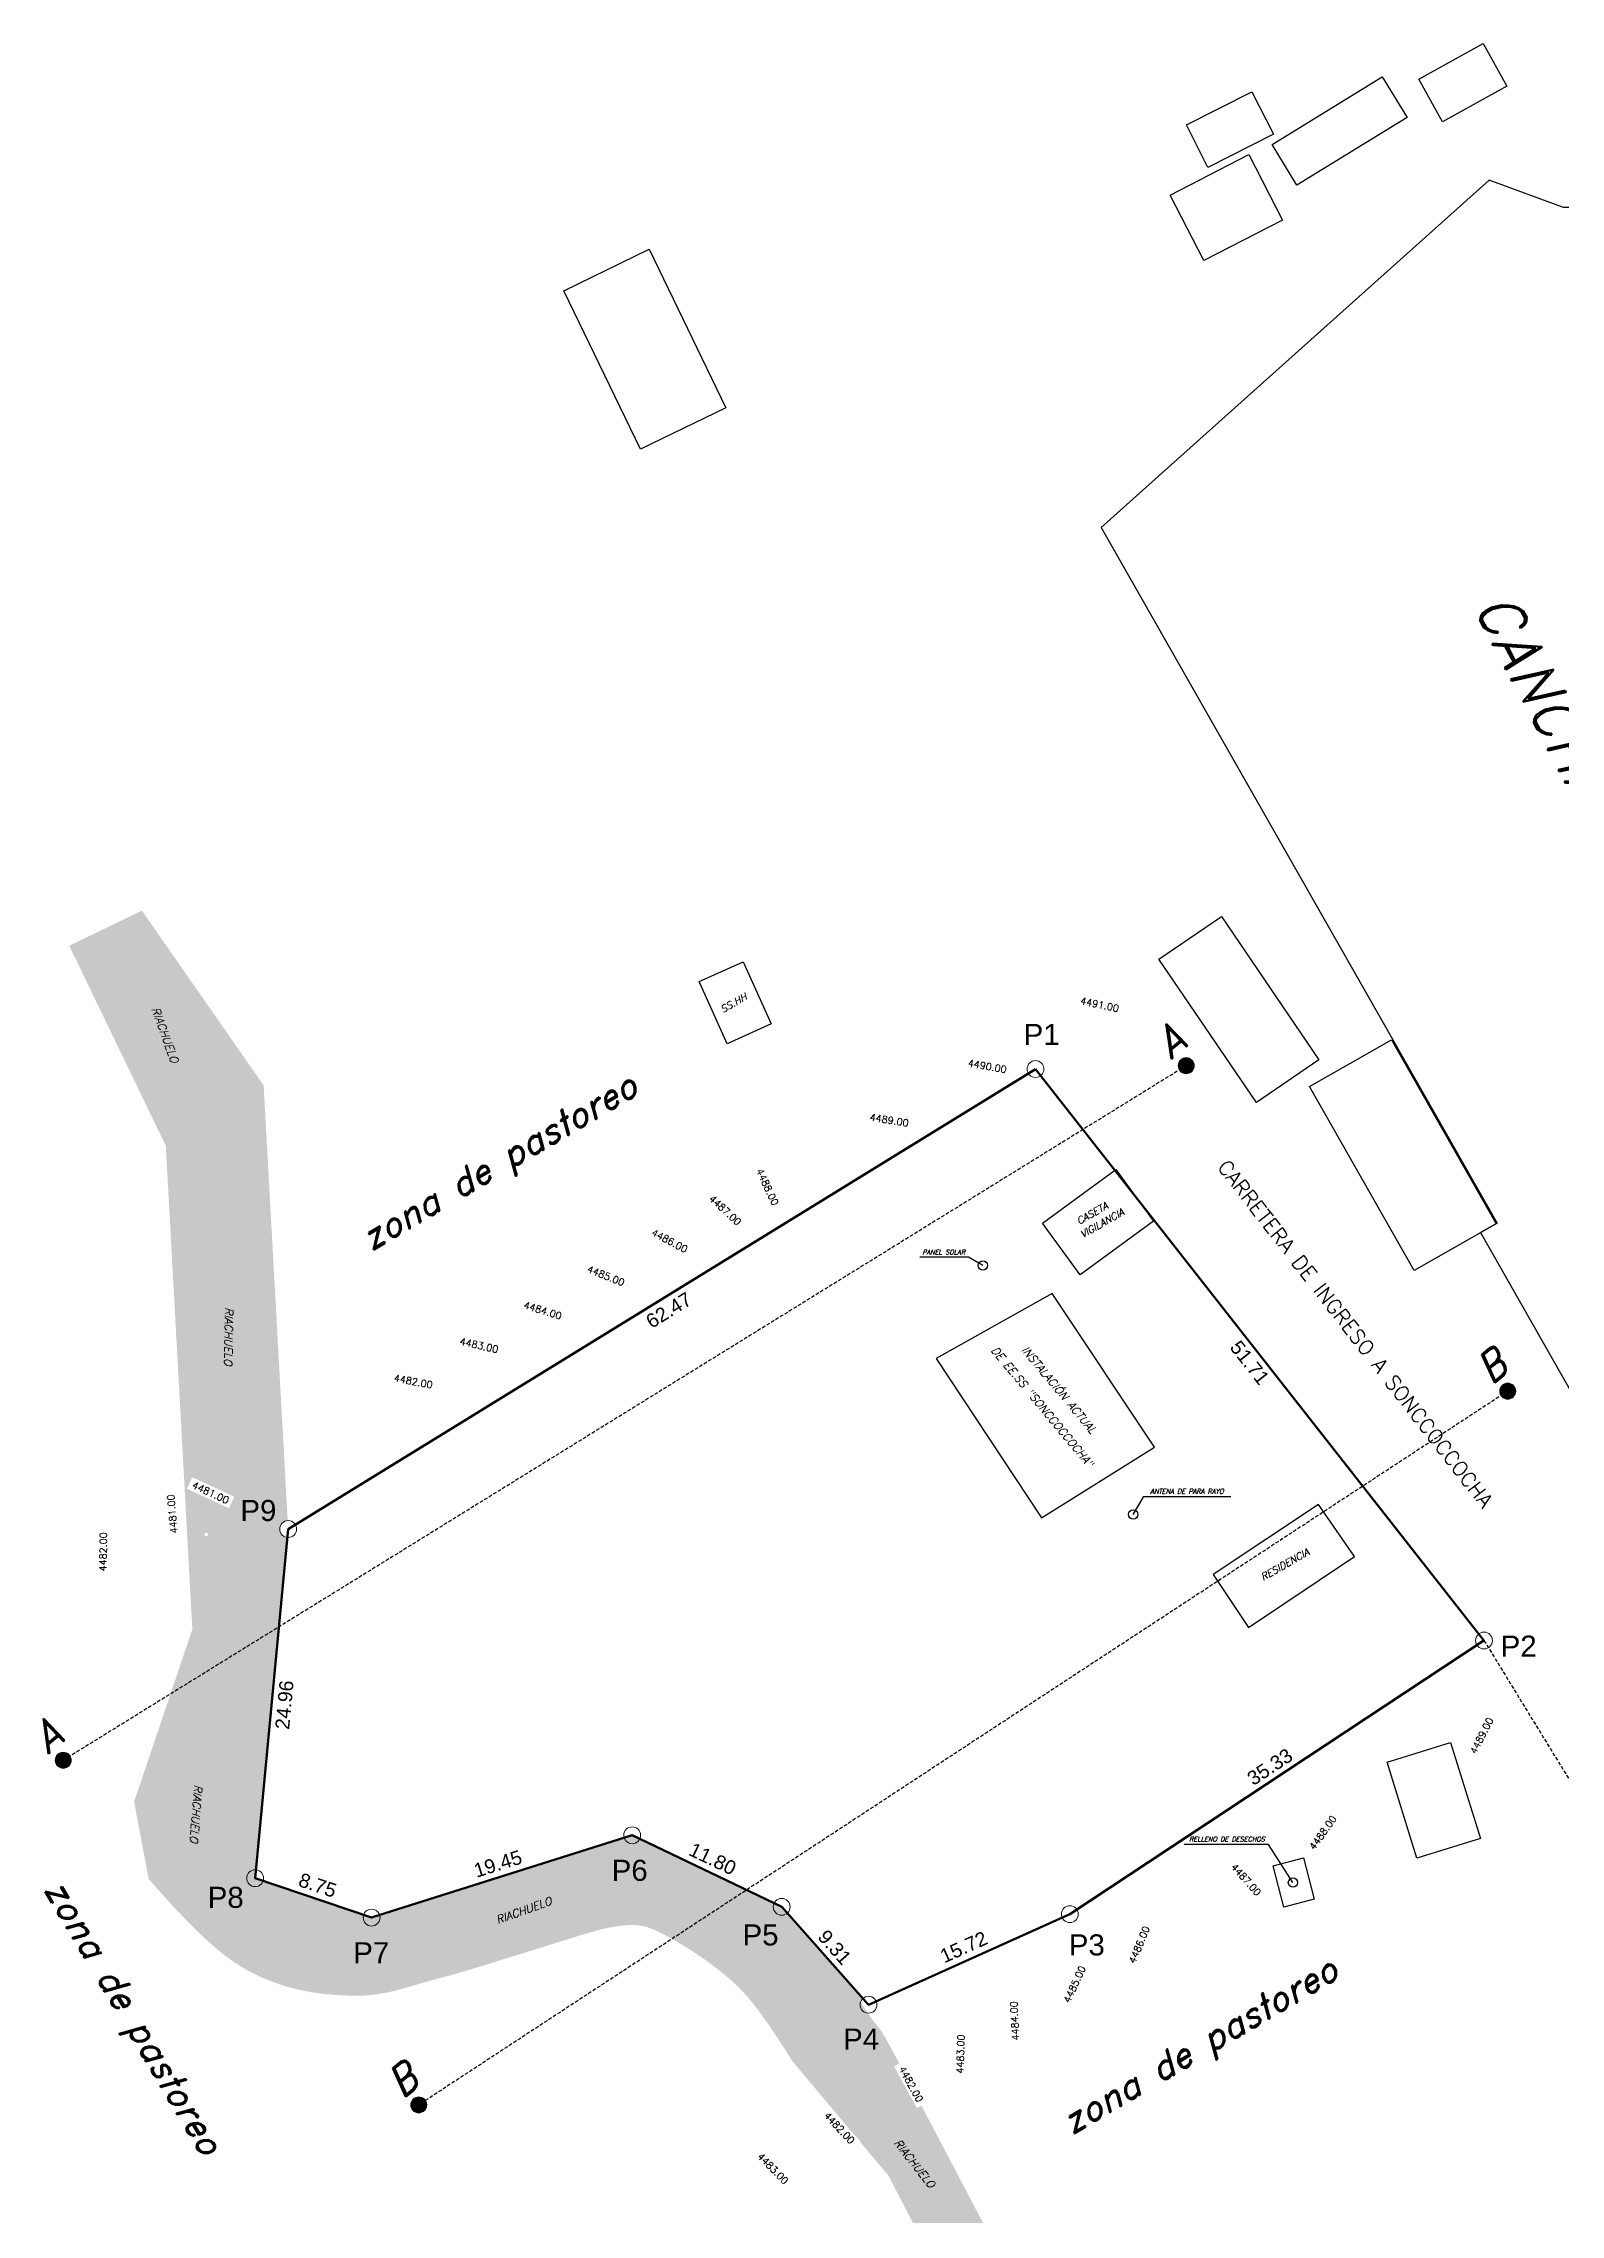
# Model space of a CAD drawing. Header units: metres. Extents: x 766930 to 767300, y 8405668 to 8406156.
# Drawn here: x 766929.9 to 767037.9, y 8405967.1 to 8406121.7 of the extents above; entities that cross this region are included whole.
import ezdxf
from ezdxf.enums import TextEntityAlignment as Align

# ---------------------------------------------------------------- set-up
doc = ezdxf.new("R2010")
doc.units = ezdxf.units.M
doc.linetypes.add('HIDDEN', pattern=[0.375, 0.25, -0.125])
for name, color, linetype, lineweight in [('08', 8, 'Continuous', 20), ('COTAS', 40, 'Continuous', 5), ('CUADROS', 9, 'Continuous', 20), ('PERFIL', 150, 'Continuous', 9), ('Texto calles', 7, 'Continuous', 18)]:
    doc.layers.add(name, color=color, linetype=linetype, lineweight=lineweight)
for name, color, linetype in [('C-TOPO-MAJR', 9, 'Continuous'), ('C-TOPO-MINR', 8, 'Continuous'), ('C-TOPO-TEXT', 7, 'Continuous'), ('Capa1', 7, 'HIDDEN'), ('NOMBRE', 40, 'Continuous')]:
    doc.layers.add(name, color=color, linetype=linetype)
doc.layers.add('PERIMETRO', color=7, linetype='Continuous', lineweight=50, true_color=0xf7788b)
doc.styles.add('ambiente', font='romand.shx', dxfattribs={"oblique": 15})
doc.styles.add('COTAS', font='arial.ttf')
doc.styles.add('CUADROS', font='arial.ttf')
doc.styles.get("Standard").update_dxf_attribs({"font": 'simplex.shx'})
doc.dimstyles.new('GenDist', dxfattribs={"dimtxt": 1, "dimasz": 0.5, "dimexe": 0.18, "dimexo": 0.0625, "dimgap": 0.25, "dimtad": 2, "dimzin": 1, "dimdsep": 46, "dimtxsty": 'COTAS', "dimcen": 0.09, "dimse1": 1, "dimse2": 1, "dimsd1": 1, "dimsd2": 1, "dimadec": 0, "dimazin": 0, "dimtfac": 1, "dimtdec": 4, "dimtofl": 0, "dimtmove": 0, "dimatfit": 3, "dimfxl": 1, "dimtolj": 1, "dimtzin": 0, "dimarcsym": 0})

# ---------------------------------------------------------------- blocks, each defined once
blk = doc.blocks.new('*D57')
at = {"layer": 'Defpoints', "color": 0, "transparency": 16777216}
for p in [(767000.54, 8406048.67), (767032.35, 8406007.9), (767032.47, 8406007.99)]:
    blk.add_point(p, dxfattribs=at)
at = {"layer": 'COTAS', "color": 0, "transparency": 16777216, "insert": (767015.79, 8406027.77), "char_height": 1, "attachment_point": 5, "rotation": 308.1323, "style": 'COTAS'}
blk.add_mtext('\\A1;51.71', dxfattribs=at)
blk = doc.blocks.new('*D58')
at = {"layer": 'Defpoints', "color": 0, "transparency": 16777216}
for p in [(767032.47, 8406007.99), (767002.91, 8405988.63), (767002.99, 8405988.52)]:
    blk.add_point(p, dxfattribs=at)
at = {"layer": 'COTAS', "color": 0, "transparency": 16777216, "insert": (767017.23, 8405999), "char_height": 1, "attachment_point": 5, "rotation": 33.4494, "style": 'COTAS'}
blk.add_mtext('\\A1;35.33', dxfattribs=at)
blk = doc.blocks.new('*D59')
at = {"layer": 'Defpoints', "color": 0, "transparency": 16777216}
for p in [(767002.99, 8405988.52), (766988.57, 8405982.25), (766988.65, 8405982.07)]:
    blk.add_point(p, dxfattribs=at)
at = {"layer": 'COTAS', "color": 0, "transparency": 16777216, "insert": (766995.43, 8405986.17), "char_height": 1, "attachment_point": 5, "rotation": 24.2146, "style": 'COTAS'}
blk.add_mtext('\\A1;15.72', dxfattribs=at)
blk = doc.blocks.new('*D60')
at = {"layer": 'Defpoints', "color": 0, "transparency": 16777216}
for p in [(766982.47, 8405989.03), (766982.59, 8405989.14), (766988.65, 8405982.07)]:
    blk.add_point(p, dxfattribs=at)
at = {"layer": 'COTAS', "color": 0, "transparency": 16777216, "insert": (766986.25, 8405986.16), "char_height": 1, "attachment_point": 5, "rotation": 311.5753, "style": 'COTAS'}
blk.add_mtext('\\A1;9.31', dxfattribs=at)
blk = doc.blocks.new('*D61')
at = {"layer": 'Defpoints', "color": 0, "transparency": 16777216}
for p in [(766971.83, 8405994.13), (766971.91, 8405994.31), (766982.47, 8405989.03)]:
    blk.add_point(p, dxfattribs=at)
at = {"layer": 'COTAS', "color": 0, "transparency": 16777216, "insert": (766977.56, 8405992.45), "char_height": 1, "attachment_point": 5, "rotation": 334.4132, "style": 'COTAS'}
blk.add_mtext('\\A1;11.80', dxfattribs=at)
blk = doc.blocks.new('*D62')
at = {"layer": 'Defpoints', "color": 0, "transparency": 16777216}
for p in [(766971.83, 8405994.13), (766953.22, 8405988.45), (766953.28, 8405988.27)]:
    blk.add_point(p, dxfattribs=at)
at = {"layer": 'COTAS', "color": 0, "transparency": 16777216, "insert": (766962.27, 8405992.1), "char_height": 1, "attachment_point": 5, "rotation": 17.5373, "style": 'COTAS'}
blk.add_mtext('\\A1;19.45', dxfattribs=at)
blk = doc.blocks.new('*D63')
at = {"layer": 'Defpoints', "color": 0, "transparency": 16777216}
for p in [(766944.99, 8405991.07), (766945.06, 8405991.25), (766953.28, 8405988.27)]:
    blk.add_point(p, dxfattribs=at)
at = {"layer": 'COTAS', "color": 0, "transparency": 16777216, "insert": (766949.44, 8405990.57), "char_height": 1, "attachment_point": 5, "rotation": 341.3085, "style": 'COTAS'}
blk.add_mtext('\\A1;8.75', dxfattribs=at)
blk = doc.blocks.new('*D64')
at = {"layer": 'Defpoints', "color": 0, "transparency": 16777216}
for p in [(766947.34, 8406015.92), (766947.5, 8406015.91), (766944.99, 8405991.07)]:
    blk.add_point(p, dxfattribs=at)
at = {"layer": 'COTAS', "color": 0, "transparency": 16777216, "insert": (766947.08, 8406003.41), "char_height": 1, "attachment_point": 5, "rotation": 84.599, "style": 'COTAS'}
blk.add_mtext('\\A1;24.96', dxfattribs=at)
blk = doc.blocks.new('*D65')
at = {"layer": 'Defpoints', "color": 0, "transparency": 16777216}
for p in [(767000.54, 8406048.67), (767000.64, 8406048.51), (766947.34, 8406015.92)]:
    blk.add_point(p, dxfattribs=at)
at = {"layer": 'COTAS', "color": 0, "transparency": 16777216, "insert": (766974.44, 8406031.5), "char_height": 1, "attachment_point": 5, "rotation": 31.6119, "style": 'COTAS'}
blk.add_mtext('\\A1;62.47', dxfattribs=at)
blk = doc.blocks.new('*U71')
at = {"layer": 'C-TOPO-MAJR', "color": 254, "linetype": 'Continuous', "lineweight": -3, "char_height": 0.5, "width": 2.9819, "attachment_point": 5, "bg_fill": 3, "box_fill_scale": 1.4, "bg_fill_color": 256, "bg_fill_true_color": 13158600, "bg_fill_transparency": 0}
for s, insert, rotation in [('4490.00', (766997.11, 8406048.86, 4490), 349.9791), ('4485.00', (766969.96, 8406033.95, 4485), 338.3112)]:
    blk.add_mtext(s, dxfattribs=dict(at, insert=insert, rotation=rotation))
at = {"layer": 'C-TOPO-MINR', "color": 9, "linetype": 'Continuous', "lineweight": -3, "char_height": 0.5, "attachment_point": 5, "bg_fill": 3, "box_fill_scale": 1.4, "bg_fill_color": 256, "bg_fill_true_color": 13158600, "bg_fill_transparency": 0}
for s, insert, width, rotation in [('4491.00', (767005.11, 8406053.25, 4491), 2.8857, 348.0714), ('4489.00', (766990.13, 8406045.03, 4489), 2.9819, 350.922), ('4486.00', (766974.49, 8406036.44, 4486), 2.9819, 331.9793), ('4484.00', (766965.46, 8406031.48, 4484), 2.9819, 342.8229), ('4483.00', (766960.93, 8406029, 4483), 2.9819, 347.3091), ('4482.00', (766956.25, 8406026.43, 4482), 2.9819, 349.1079), ('4481.00', (766941.82, 8406018.51, 4481), 2.8857, 335.2011), ('4482.00', (766934.17, 8406014.3, 4482), 2.9819, 88.9863)]:
    blk.add_mtext(s, dxfattribs=dict(at, insert=insert, width=width, rotation=rotation))
for s, insert, width, rotation in [('4487.00', (766978.45, 8406038.62, 4487), 2.9819, 317.3897), ('4481.00', (766939.09, 8406017, 4481), 2.8857, 95.0302)]:
    blk.add_mtext(s, dxfattribs=dict(at, insert=insert, width=width, rotation=rotation))
at = {"layer": 'C-TOPO-MINR', "color": 9, "linetype": 'Continuous', "lineweight": -3, "insert": (766981.46, 8406040.27, 4488), "char_height": 0.5, "width": 2.9819, "attachment_point": 5, "rotation": 294.9439, "bg_fill": 3, "box_fill_scale": 1.4, "bg_fill_color": 256, "bg_fill_true_color": 13158600, "bg_fill_transparency": 0}
blk.add_mtext('4488.00', dxfattribs=at)
blk = doc.blocks.new('*U72')
at = {"layer": 'C-TOPO-MAJR', "color": 254, "linetype": 'Continuous', "lineweight": -3, "insert": (767003.33, 8405983.53, 4485), "char_height": 0.5, "width": 2.9819, "attachment_point": 5, "rotation": 65.4861, "bg_fill": 3, "box_fill_scale": 1.4, "bg_fill_color": 256, "bg_fill_true_color": 13158600, "bg_fill_transparency": 0}
blk.add_mtext('4485.00', dxfattribs=at)
at = {"layer": 'C-TOPO-MINR', "color": 9, "linetype": 'Continuous', "lineweight": -3, "char_height": 0.5, "width": 2.9819, "attachment_point": 5, "bg_fill": 3, "box_fill_scale": 1.4, "bg_fill_color": 256, "bg_fill_true_color": 13158600, "bg_fill_transparency": 0}
for s, insert, rotation in [('4489.00', (767032.3, 8406001.22, 4489), 63.12), ('4488.00', (767021, 8405994.32, 4488), 54.4659), ('4487.00', (767015.53, 8405990.98, 4487), 311.6106), ('4486.00', (767007.93, 8405986.34, 4486), 67.6833), ('4484.00', (766999.06, 8405980.92, 4484), 92.8555), ('4483.00', (766995.2, 8405978.56, 4483), 88.4105), ('4482.00', (766991.68, 8405976.42, 4482), 298.7429), ('4482.00', (766986.58, 8405973.3, 4482), 313.2599), ('4483.00', (766981.85, 8405970.41, 4483), 314.3062)]:
    blk.add_mtext(s, dxfattribs=dict(at, insert=insert, rotation=rotation))

msp = doc.modelspace()

# ---------------------------------------------------------------- hatches: boundary and pattern name
h = msp.add_hatch()
h.set_pattern_fill('AR-CONC', color=94, scale=0.025)
h.paths.add_polyline_path([(766936.93, 8406059.941), (766931.755, 8406057.442), (766938.629, 8406043.209), (766939.953, 8406019.119), (766940.506, 8406019.012), (766941.321, 8406018.737), (766942.215, 8406018.324), (766943.119, 8406017.796), (766943.962, 8406017.177), (766944.546, 8406016.633), (766944.907, 8406016.204), (766945.103, 8406015.91), (766945.186, 8406015.762), (766945.251, 8406015.628), (766945.357, 8406015.35), (766945.463, 8406014.909), (766945.515, 8406014.278), (766945.465, 8406013.424), (766945.318, 8406012.507), (766945.11, 8406011.532), (766944.877, 8406010.508), (766944.654, 8406009.441), (766944.477, 8406008.339), (766944.381, 8406007.209), (766944.388, 8406006.179), (766944.462, 8406004.849), (766944.583, 8406003.292), (766944.733, 8406001.579), (766944.892, 8405999.78), (766945.041, 8405997.97), (766945.162, 8405996.217), (766945.236, 8405994.595), (766945.24, 8405993.671), (766947.286, 8406015.328, -0.3861083), (766946.744, 8406015.925, -0.3972344), (766947.309, 8406016.524), (766945.593, 8406047.504)])
h.paths.add_polyline_path([(766944.892, 8405999.78), (766944.733, 8406001.579), (766944.583, 8406003.292), (766944.462, 8406004.849), (766944.388, 8406006.179), (766944.381, 8406007.209), (766944.477, 8406008.339), (766944.654, 8406009.441), (766944.877, 8406010.508), (766945.11, 8406011.532), (766945.318, 8406012.507), (766945.465, 8406013.424), (766945.515, 8406014.278), (766945.463, 8406014.909), (766945.357, 8406015.35), (766945.251, 8406015.628), (766945.186, 8406015.762), (766945.103, 8406015.91), (766944.907, 8406016.204), (766944.546, 8406016.633), (766943.962, 8406017.177), (766943.119, 8406017.796), (766942.215, 8406018.324), (766941.321, 8406018.737), (766940.506, 8406019.012), (766939.958, 8406019.117), (766939.953, 8406019.118), (766940.52, 8406008.801), (766936.981, 8405998.309), (766937.507, 8405997.327), (766938.335, 8405996.09), (766939.294, 8405994.867), (766940.328, 8405993.712), (766941.382, 8405992.678), (766942.4, 8405991.82), (766943.325, 8405991.192), (766943.96, 8405990.891), (766944.357, 8405990.802), (766944.577, 8405990.814), (766944.672, 8405990.843), (766944.745, 8405990.883), (766944.873, 8405991.02), (766945.02, 8405991.345), (766945.24, 8405993.671), (766945.236, 8405994.595), (766945.162, 8405996.217), (766945.041, 8405997.97)])
h.paths.add_polyline_path([(766941.404, 8406015.442), (766941.404, 8406015.642), (766941.604, 8406015.642), (766941.604, 8406015.442)], flags=16)
h.paths.add_polyline_path([(766942.4, 8405991.82), (766941.382, 8405992.678), (766940.328, 8405993.712), (766939.294, 8405994.867), (766938.335, 8405996.09), (766937.507, 8405997.327), (766936.981, 8405998.309), (766936.373, 8405996.508), (766937.411, 8405991.016), (766937.86, 8405990.511), (766938.512, 8405989.78), (766939.24, 8405988.981), (766940.029, 8405988.145), (766940.866, 8405987.305), (766941.736, 8405986.491), (766942.626, 8405985.737), (766943.521, 8405985.072), (766944.406, 8405984.529), (766945.382, 8405984.047), (766946.339, 8405983.656), (766947.281, 8405983.346), (766948.213, 8405983.109), (766949.139, 8405982.936), (766950.061, 8405982.818), (766950.984, 8405982.747), (766951.911, 8405982.712), (766952.791, 8405982.727), (766953.587, 8405982.801), (766954.327, 8405982.925), (766955.038, 8405983.089), (766955.749, 8405983.285), (766956.486, 8405983.502), (766957.278, 8405983.732), (766958.152, 8405983.964), (766959.055, 8405984.209), (766960.233, 8405984.555), (766961.606, 8405984.975), (766963.096, 8405985.438), (766964.624, 8405985.917), (766966.111, 8405986.382), (766967.478, 8405986.806), (766968.647, 8405987.159), (766969.538, 8405987.412), (766970.073, 8405987.538), (766970.689, 8405987.639), (766971.241, 8405987.719), (766971.766, 8405987.755), (766972.302, 8405987.722), (766972.885, 8405987.598), (766973.309, 8405987.442), (766973.875, 8405987.181), (766974.554, 8405986.825), (766975.319, 8405986.384), (766976.142, 8405985.869), (766976.993, 8405985.291), (766977.846, 8405984.66), (766978.672, 8405983.986), (766979.444, 8405983.281), (766980.123, 8405982.544), (766980.828, 8405981.653), (766981.544, 8405980.655), (766982.256, 8405979.594), (766982.948, 8405978.515), (766983.238, 8405978.05), (766990.071, 8405969.905), (766995.267, 8405959.935), (766998.82, 8405962.712), (766990.42, 8405978.702), (766990.217, 8405979.069), (766989.861, 8405979.698), (766989.648, 8405980.058), (766989.395, 8405980.421), (766989.149, 8405980.736), (766988.918, 8405981.027), (766988.704, 8405981.32), (766988.493, 8405981.635), (766988.292, 8405981.944), (766988.141, 8405982.202), (766988.08, 8405982.364), (766988.166, 8405982.529), (766988.196, 8405982.583), (766982.473, 8405989.034), (766981.07, 8405989.706), (766980.746, 8405989.683), (766979.354, 8405989.593), (766978.009, 8405989.519), (766976.83, 8405989.476), (766975.934, 8405989.479), (766975.44, 8405989.542), (766975.012, 8405989.746), (766974.639, 8405990.005), (766974.323, 8405990.319), (766974.063, 8405990.688), (766973.86, 8405991.115), (766973.806, 8405991.584), (766973.84, 8405992.35), (766973.916, 8405993.132), (766971.829, 8405994.131), (766953.281, 8405988.27), (766944.995, 8405991.073), (766945.02, 8405991.345), (766944.873, 8405991.02), (766944.745, 8405990.883), (766944.672, 8405990.843), (766944.577, 8405990.814), (766944.357, 8405990.802), (766943.96, 8405990.891), (766943.325, 8405991.192)])
h.paths.add_polyline_path([(766973.916, 8405993.132), (766973.84, 8405992.35), (766973.806, 8405991.584), (766973.86, 8405991.115), (766974.063, 8405990.688), (766974.323, 8405990.319), (766974.639, 8405990.005), (766975.012, 8405989.746), (766975.44, 8405989.542), (766975.934, 8405989.479), (766976.83, 8405989.476), (766978.009, 8405989.519), (766979.354, 8405989.593), (766980.746, 8405989.683), (766981.07, 8405989.706)], flags=17)
h.paths.add_polyline_path([(766943.557, 8406016.087), (766946.886, 8406016.087), (766946.886, 8406018.385), (766943.557, 8406018.385)], flags=24)
h.paths.add_polyline_path([(766941.233, 8405988.555), (766944.562, 8405988.555), (766944.562, 8405990.852), (766941.233, 8405990.852)], flags=24)
h.paths.add_polyline_path([(766951.599, 8405984.645), (766954.912, 8405984.645), (766954.912, 8405986.895), (766951.599, 8405986.895)], flags=24)
h.paths.add_polyline_path([(766969.989, 8405990.479), (766973.318, 8405990.479), (766973.318, 8405992.776), (766969.989, 8405992.776)], flags=24)
h.paths.add_polyline_path([(766979.306, 8405985.881), (766982.632, 8405985.881), (766982.632, 8405988.169), (766979.306, 8405988.169)], flags=24)
h.paths.add_polyline_path([(766986.47, 8405978.501), (766989.783, 8405978.501), (766989.783, 8405980.751), (766986.47, 8405980.751)], flags=24)
at = {"layer": 'PERFIL'}
h = msp.add_hatch(color=256, dxfattribs=at)
h.set_gradient(color1=(0, 0, 255), color2=(255, 255, 0), name='INVCYLINDER')
h.paths.add_polyline_path([(767010.699, 8406048.904, 1), (767011.839, 8406048.904, 1)])
h = msp.add_hatch(color=256, dxfattribs=at)
h.set_gradient(color1=(0, 0, 255), color2=(255, 255, 0), name='INVCYLINDER')
h.paths.add_polyline_path([(767033.586, 8406025.739, 1), (767034.725, 8406025.739, 1)])
h = msp.add_hatch(color=256, dxfattribs=at)
h.set_gradient(color1=(0, 0, 255), color2=(255, 255, 0), name='INVCYLINDER')
h.paths.add_polyline_path([(766930.761, 8405999.468, 1), (766931.901, 8405999.468, 1)])
h = msp.add_hatch(color=256, dxfattribs=at)
h.set_gradient(color1=(0, 0, 255), color2=(255, 255, 0), name='INVCYLINDER')
h.paths.add_polyline_path([(766956.064, 8405974.938, 1), (766957.204, 8405974.938, 1)])

# ---------------------------------------------------------------- linework, layer by layer
for points in [[(767027.834, 8406119.13), (767032.408, 8406121.663), (767034.096, 8406118.615), (767029.522, 8406116.082)], [(767017.38, 8406114.468), (767025.225, 8406119.276), (767026.994, 8406116.39), (767019.149, 8406111.581)], [(767011.282, 8406115.862), (767015.945, 8406118.228), (767017.479, 8406115.206), (767012.816, 8406112.84)], [(767010.122, 8406110.864), (767015.724, 8406113.75), (767018.124, 8406109.092), (767012.523, 8406106.206)], [(766966.96, 8406104.061), (766973.041, 8406107.008), (766978.503, 8406095.734), (766972.422, 8406092.788)], [(767009.333, 8406056.496), (767013.774, 8406059.522), (767020.724, 8406049.323), (767016.283, 8406046.296)], [(766976.6, 8406054.889), (766979.736, 8406056.304), (766981.729, 8406051.886), (766978.592, 8406050.472)], [(767025.568, 8405999.322), (767030.091, 8406000.731), (767032.215, 8405993.912), (767027.692, 8405992.503)], [(767017.456, 8405991.955), (767019.61, 8405992.517), (767020.377, 8405989.581), (767018.223, 8405989.018)]]:
    msp.add_lwpolyline(points, close=True)
at = {"flags": 128}
msp.add_lwpolyline([(767005.225, 8406087.209), (767025.957, 8406050.784), (767033.409, 8406037.692), (767032.231, 8406037.022), (767040.959, 8406021.686), (767079.392, 8406046.706), (767073.935, 8406058.461), (767076.829, 8406059.804), (767076.097, 8406061.533), (767072.166, 8406059.868), (767068.23, 8406069.162), (767072.162, 8406070.827), (767071.967, 8406071.288), (767067.806, 8406069.474), (767059.731, 8406087.991), (767053.844, 8406101.488), (767050.711, 8406105.063), (767047.862, 8406103.933), (767045.148, 8406103.933), (767040.715, 8406109.991), (767038.137, 8406109.991), (767032.844, 8406111.936)], close=True, dxfattribs=at)
at = {"elevation": 4491.937}
msp.add_lwpolyline([(767020.046, 8406047.42), (767025.885, 8406050.743), (767033.336, 8406037.651), (767027.497, 8406034.328)], close=True, dxfattribs=at)
at = {"flags": 128}
for points, elevation in [([(767001.05, 8406037.7), (767006.256, 8406041.515), (767008.937, 8406037.844), (767003.732, 8406034.029)], 4489.214), ([(766993.465, 8406028.069), (767000.97, 8406016.721), (767009.014, 8406021.747), (767001.736, 8406032.685)], 4488.275)]:
    msp.add_lwpolyline(points, close=True, dxfattribs=dict(at, elevation=elevation))
at = {"elevation": 4489.261, "flags": 128}
msp.add_lwpolyline([(767020.689, 8406017.668), (767013.186, 8406012.698), (767015.716, 8406008.915), (767023.252, 8406013.973), (767020.689, 8406017.668)], dxfattribs=at)
for centre in [(766996.793, 8406034.69, 4488.714), (767007.499, 8406016.963, 4488.197), (767018.872, 8405990.768)]:
    msp.add_circle(centre, 0.333)
at = {"layer": '08', "lineweight": -2}
for points, elevation in [([(766996.793, 8406034.69), (766995.772, 8406035.276), (766992.311, 8406035.276)], 4488.714), ([(767007.499, 8406016.963), (767008.266, 8406018.248), (767014.455, 8406018.248)], 8976.394)]:
    msp.add_lwpolyline(points, dxfattribs=dict(at, elevation=elevation))
msp.add_lwpolyline([(767018.872, 8405990.768), (767017.138, 8405993.484), (767011.122, 8405993.484)], dxfattribs=at)
at = {"layer": 'Capa1', "flags": 128}
for points in [[(767011.269, 8406048.904), (766931.331, 8405999.468)], [(767034.156, 8406025.739), (766956.634, 8405974.938)], [(767032.47, 8406007.994), (767062.389, 8405959.196), (767077.391, 8405905.956), (767102.751, 8405824.442), (767110.648, 8405743.188), (767130.663, 8405671.586)]]:
    msp.add_lwpolyline(points, dxfattribs=at)
at = {"layer": 'COTAS'}
for centre in [(767000.541, 8406048.667), (766947.344, 8406015.925), (767032.47, 8406007.994), (766971.829, 8405994.131), (766944.995, 8405991.073), (766953.281, 8405988.27), (766982.473, 8405989.034), (767002.988, 8405988.518), (766988.651, 8405982.07)]:
    msp.add_circle(centre, 0.6, dxfattribs=at)
at = {"layer": 'PERFIL'}
for centre in [(767011.269, 8406048.904), (767034.156, 8406025.739), (766931.331, 8405999.468), (766956.634, 8405974.938)]:
    msp.add_circle(centre, 0.57, dxfattribs=at)
at = {"layer": 'PERIMETRO', "elevation": 4490.074, "flags": 128}
msp.add_lwpolyline([(767000.541, 8406048.667), (767032.47, 8406007.994), (767002.988, 8405988.518), (766988.651, 8405982.07), (766982.473, 8405989.034), (766971.829, 8405994.131), (766953.281, 8405988.27), (766944.995, 8405991.073), (766947.344, 8406015.925), (767000.541, 8406048.667)], dxfattribs=at)

# ---------------------------------------------------------------- texts
at = {"layer": 'CUADROS', "style": 'CUADROS'}
for s, p in [('P1', (767000.981, 8406051.128)), ('P9', (766945.222, 8406017.246)), ('P2', (767034.938, 8406007.594)), ('P6', (766971.653, 8405991.637)), ('P8', (766942.897, 8405989.713)), ('P5', (766980.969, 8405987.038)), ('P7', (766953.256, 8405985.77)), ('P3', (767004.194, 8405986.328)), ('P4', (766988.127, 8405979.626))]:
    msp.add_text(s, height=1.5, dxfattribs=at).set_placement(p, align=Align.MIDDLE_CENTER)
at = {"layer": 'NOMBRE', "style": 'ambiente', "oblique": 15, "text_generation_flag": 6}
for s, height, rotation, p in [('CANCHA DEPORTIVA ', 3.0375, 117.74764, (767042.881, 8406063.528)), ('SS.HH', 0.5062, 209.70202, (766979.043, 8406053.367)), ('A', 2.16, 219.67259, (767010.099, 8406050.678)), ('zona de pastoreo', 1.8225, 210.43049, (766962.344, 8406042.1)), ('CASETA ', 0.5062, 209.70202, (767004.728, 8406038.478)), ('VIGILANCIA', 0.5062, 209.70202, (767005.275, 8406037.693)), ('PANEL SOLAR', 0.3375, 180, (766994.007, 8406035.639, 5772.61)), ('DE EE.SS "SONCCOCCOCHA"', 0.56953, 129.70736, (767001.027, 8406024.642)), ('INSTALACIÓN ACTUAL', 0.56953, 129.70736, (767002.222, 8406025.843)), ('B', 2.16, 219.67259, (767032.985, 8406027.513)), ('ANTENA DE PARA RAYO', 0.3375, 180, (767011.329, 8406018.611, 10260.29)), ('RESIDENCIA', 0.5062, 209.70202, (767018.292, 8406013.401)), ('A', 2.16, 219.67259, (766930.161, 8406001.242)), ('RIACHUELO', 0.5695, 85.54417, (766940.786, 8405995.668)), ('RELLENO DE DESECHOS', 0.3375, 180, (767014.175, 8405993.858, 1283.896)), ('zona de pastoreo', 1.8225, 120.63907, (766936.37, 8405981.21)), ('RIACHUELO', 0.5695, 199.91413, (766964.113, 8405988.785)), ('zona de pastoreo', 1.8225, 210.43049, (767012.223, 8405979.202)), ('B', 2.16, 219.67259, (766955.464, 8405976.712))]:
    msp.add_text(s, height=height, rotation=rotation, dxfattribs=at).set_placement(p, align=Align.MIDDLE_CENTER)
at = {"layer": 'Texto calles'}
msp.add_text('CARRETERA DE INGRESO A SONCCOCCOCHA', height=1.05469, rotation=307.85734, dxfattribs=at).set_placement((767013.435, 8406041.672))

# ---------------------------------------------------------------- dimensions: what is measured, and where the dimension line sits
at = {"layer": 'COTAS'}
for p1, p2, distance, picture, middle in [((766947.344, 8406015.925), (767000.541, 8406048.667), -0.179, '*D65', (766974.435, 8406031.496)), ((767000.541, 8406048.667), (767032.47, 8406007.994), -0.149, '*D57', (767015.79, 8406027.769)), ((766944.995, 8405991.073), (766947.344, 8406015.925), -0.157, '*D64', (766947.083, 8406003.413)), ((767032.47, 8406007.994), (767002.988, 8405988.518), -0.136, '*D58', (767017.235, 8405999.004)), ((766971.829, 8405994.131), (766953.281, 8405988.27), -0.186, '*D62', (766962.27, 8405992.103)), ((766982.473, 8405989.034), (766971.829, 8405994.131), -0.196, '*D61', (766977.564, 8405992.446)), ((766953.281, 8405988.27), (766944.995, 8405991.073), -0.19, '*D63', (766949.443, 8405990.572)), ((766988.651, 8405982.07), (766982.473, 8405989.034), -0.161, '*D60', (766986.252, 8405986.164)), ((767002.988, 8405988.518), (766988.651, 8405982.07), -0.199, '*D59', (766995.426, 8405986.17))]:
    dim = msp.add_aligned_dim(p1=p1, p2=p2, distance=distance, dimstyle='GenDist', dxfattribs=at)
    dim.commit()
    dim.dimension.update_dxf_attribs({"geometry": picture, "text_midpoint": middle})

# ---------------------------------------------------------------- next in the draw order: block references
at = {"layer": 'C-TOPO-TEXT', "color": 7, "linetype": 'Continuous', "lineweight": -3}
for name in ['*U71', '*U72']:
    msp.add_blockref(name, (0, 0), dxfattribs=at)

# ---------------------------------------------------------------- next in the draw order: texts
at = {"layer": 'NOMBRE', "style": 'ambiente', "oblique": 15, "text_generation_flag": 6}
for rotation, p in [(109.91413, (766938.581, 8406051.098)), (89.14658, (766943.105, 8406029.632)), (128.27194, (766991.936, 8405970.778))]:
    msp.add_text('RIACHUELO', height=0.5695, rotation=rotation, dxfattribs=at).set_placement(p, align=Align.MIDDLE_CENTER)

doc.saveas('drawing.dxf')
